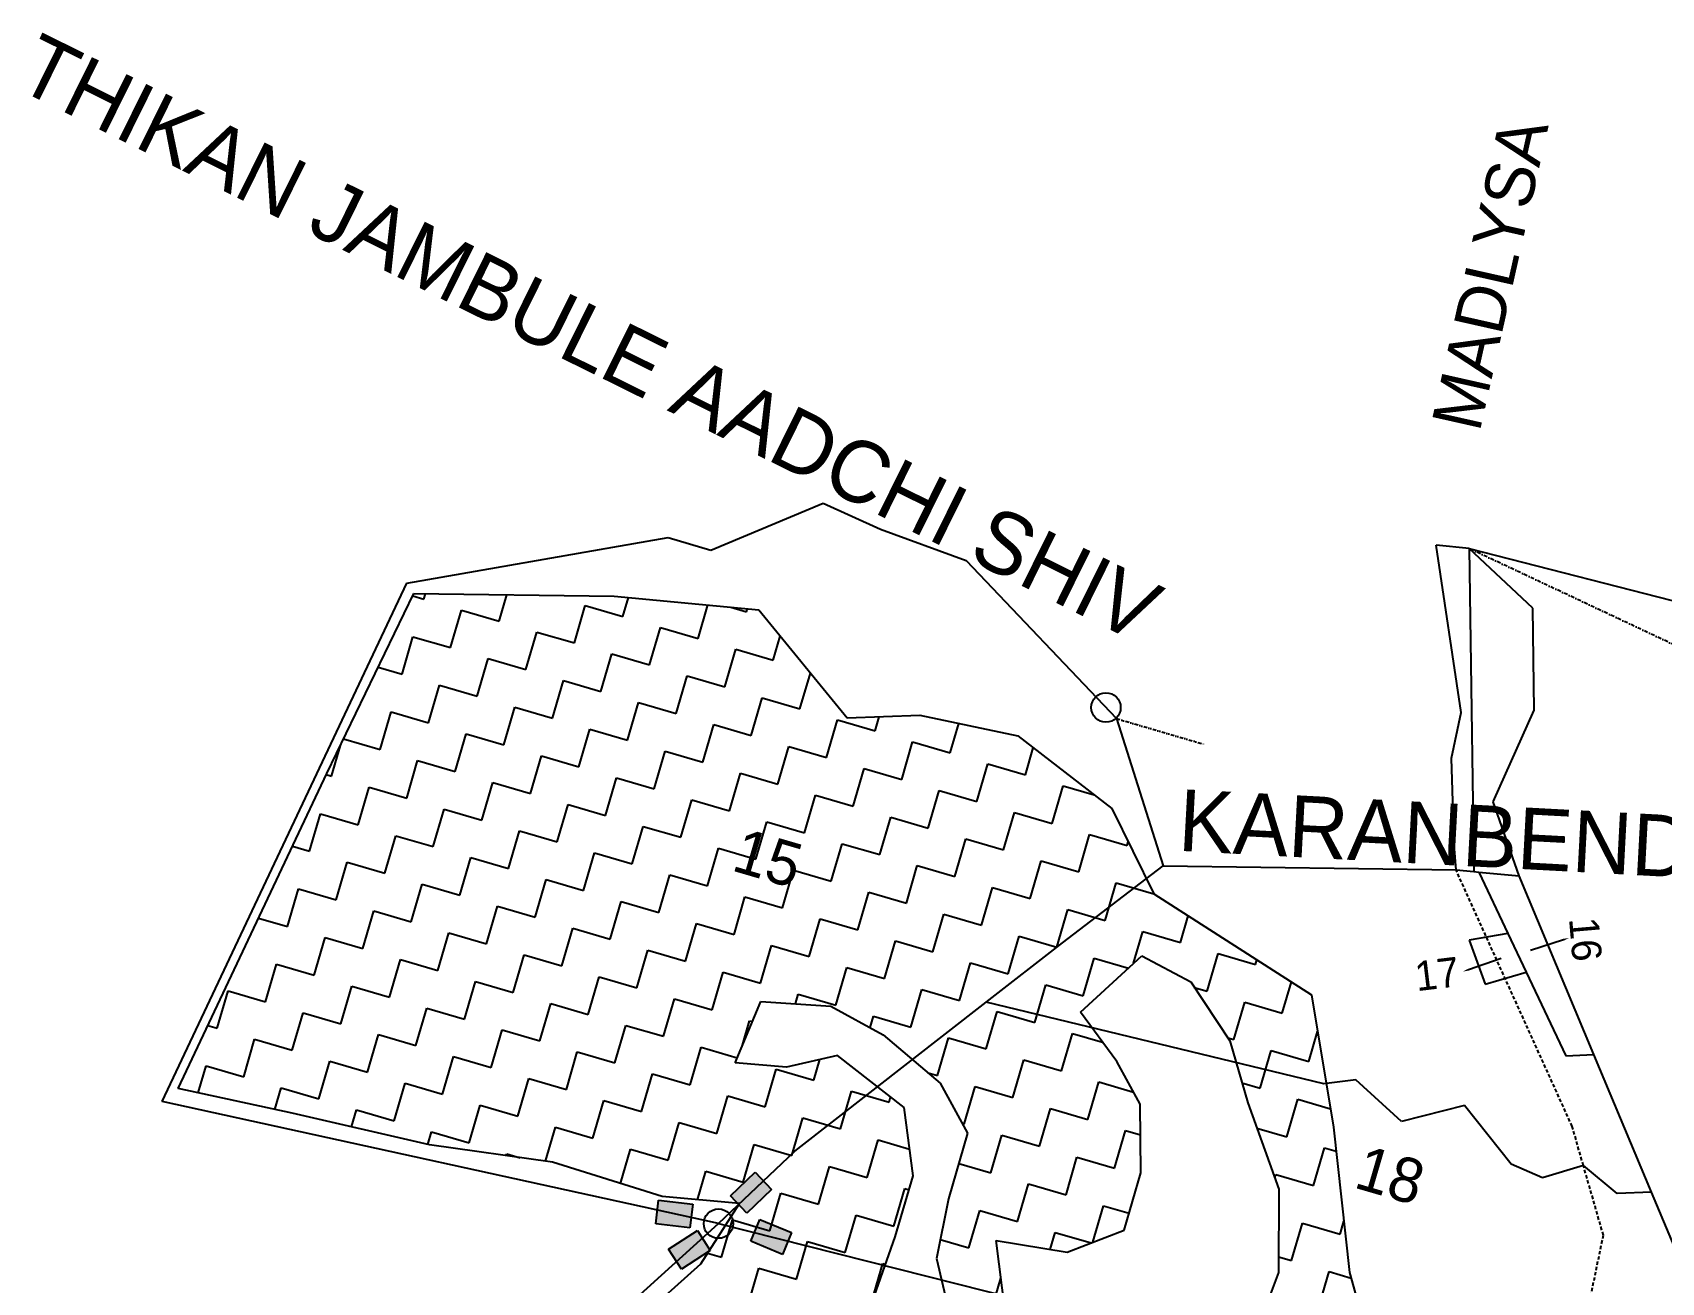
# Model space of a CAD drawing. Header units: metres. Extents: x 320505 to 322291, y 1859153 to 1861422.
# Drawn here: x 321008 to 321691, y 1860828 to 1861352 of the extents above; entities that cross this region are included whole.
import ezdxf

# ---------------------------------------------------------------- set-up
doc = ezdxf.new("R2010")
doc.units = ezdxf.units.M
doc.header["$LTSCALE"] = 0.3
for name, pattern in [('DASHDOT', [1, 0.5, -0.25, 0, -0.25]), ('DASHED', [0.75, 0.5, -0.25]), ('DIVIDE', [1.25, 0.5, -0.25, 0, -0.25, 0, -0.25])]:
    doc.linetypes.add(name, pattern=pattern)
doc.layers.get('0').update_dxf_attribs({"linetype": 'CONTINUOUS'})
for name, color, linetype in [('LINE_FOOTPATH', 1, 'DASHED'), ('OFF', 1, 'CONTINUOUS'), ('POLY_HATCH', 12, 'CONTINUOUS'), ('POLY_PARCEL', 6, 'CONTINUOUS'), ('POLY_ROAD', 30, 'CONTINUOUS'), ('POLY_WATER', 4, 'CONTINUOUS'), ('TEXT_MAPOUT', 7, 'CONTINUOUS'), ('TEXT_PARCEL', 7, 'CONTINUOUS'), ('V_BOUND_LINE', 7, 'CONTINUOUS'), ('V_BOUND_STREAM_LINE', 7, 'DASHDOT'), ('V_DIVIDE_LINE', 7, 'DIVIDE')]:
    doc.layers.add(name, color=color, linetype=linetype)
doc.styles.add('TEXT_MAP', font='KRDEV050.TTF')

msp = doc.modelspace()

# ---------------------------------------------------------------- hatches: boundary and pattern name
for points in [[(321311.16, 1860874.14), (321300.72, 1860864.23), (321307.58, 1860857.01), (321318.01, 1860866.92)], [(321269.49, 1860852.61), (321283.78, 1860850.91), (321284.95, 1860860.8), (321270.66, 1860862.49)], [(321326.41, 1860848.87), (321313.13, 1860854.42), (321309.29, 1860845.23), (321322.57, 1860839.68)], [(321280.17, 1860833.54), (321292.3, 1860841.3), (321286.92, 1860849.69), (321274.8, 1860841.92)]]:
    msp.add_hatch(color=256).paths.add_polyline_path(points)

# ---------------------------------------------------------------- linework, layer by layer
for p, q in [((321649.99, 1860971.6), (321636.16, 1860967.1)), ((321610.16, 1860959.08), (321623.89, 1860963.85)), ((321300.72, 1860864.23), (321311.16, 1860874.14)), ((321311.16, 1860874.14), (321318.01, 1860866.92)), ((321307.58, 1860857.01), (321300.72, 1860864.23)), ((321318.01, 1860866.92), (321307.58, 1860857.01)), ((321269.49, 1860852.61), (321270.66, 1860862.49)), ((321270.66, 1860862.49), (321284.95, 1860860.8)), ((321284.95, 1860860.8), (321283.78, 1860850.91)), ((321283.78, 1860850.91), (321269.49, 1860852.61)), ((321309.29, 1860845.23), (321313.13, 1860854.42)), ((321313.13, 1860854.42), (321326.41, 1860848.87)), ((321274.8, 1860841.92), (321286.92, 1860849.69)), ((321286.92, 1860849.69), (321292.3, 1860841.3)), ((321322.57, 1860839.68), (321309.29, 1860845.23)), ((321326.41, 1860848.87), (321322.57, 1860839.68)), ((321280.17, 1860833.54), (321274.8, 1860841.92)), ((321292.3, 1860841.3), (321280.17, 1860833.54))]:
    msp.add_line(p, q)
for centre in [(321458.2, 1861068.96), (321295.74, 1860852.63)]:
    msp.add_circle(centre, 6.16)
for points in [[(321649.86, 1860972), (321652.37, 1860972.37), (321650.12, 1860971.2)], [(321610.3, 1860958.68), (321607.8, 1860958.26), (321610.02, 1860959.47)]]:
    msp.add_solid(points)
at = {"layer": 'LINE_FOOTPATH', "ltscale": 10}
for p, q in [((321653.69, 1860893.37), (321604.97, 1861000.88)), ((321658.38, 1860876.99), (321653.69, 1860893.37)), ((321666.76, 1860847.77), (321658.38, 1860876.99)), ((321654.62, 1860789.1), (321666.76, 1860847.77))]:
    msp.add_line(p, q, dxfattribs=at)
at = {"layer": 'OFF', "ltscale": 10}
msp.add_line((321610.53, 1861135.6), (321596.63, 1861137.06), dxfattribs=at)
at = {"layer": 'OFF'}
msp.add_line((321610.53, 1861135.6), (321884.99, 1861065.32), dxfattribs=at)
at = {"layer": 'POLY_HATCH'}
for p, q in [((321131.51, 1861041.24), (321168.08, 1861116.69)), ((321168.08, 1861116.69), (321251.99, 1861115.68)), ((321251.99, 1861115.68), (321312.6, 1861109.95)), ((321312.6, 1861109.95), (321349.64, 1861064.59)), ((321349.64, 1861064.59), (321380.21, 1861065.79)), ((321380.21, 1861065.79), (321421.25, 1861057.03)), ((321421.25, 1861057.03), (321460.6, 1861026.65)), ((321069.21, 1860909.27), (321131.51, 1861041.24)), ((321460.6, 1861026.65), (321478.28, 1860990.83)), ((321478.28, 1860990.83), (321544.43, 1860948.56)), ((321447.58, 1860941.23), (321473.22, 1860964.92)), ((321473.22, 1860964.92), (321493.72, 1860953.94)), ((321493.72, 1860953.94), (321510.2, 1860929.18)), ((321544.43, 1860948.56), (321553.55, 1860893.04)), ((321302.71, 1860920.09), (321313.5, 1860945.67)), ((321313.5, 1860945.67), (321342.79, 1860943.75)), ((321342.79, 1860943.75), (321364.74, 1860931.81)), ((321462.76, 1860920.58), (321447.58, 1860941.23)), ((321364.74, 1860931.81), (321388.68, 1860911.56)), ((321510.2, 1860929.18), (321517.62, 1860903.31)), ((321324.28, 1860918.21), (321302.71, 1860920.09)), ((321345.59, 1860923.04), (321324.28, 1860918.21)), ((321373.55, 1860901.34), (321345.59, 1860923.04)), ((321472.53, 1860902.76), (321462.76, 1860920.58)), ((321117, 1860898.93), (321069.21, 1860909.27)), ((321388.68, 1860911.56), (321400.22, 1860890.5)), ((321174.61, 1860885.59), (321117, 1860898.93)), ((321377.32, 1860872.61), (321373.55, 1860901.34)), ((321472.86, 1860873.98), (321472.53, 1860902.76)), ((321517.62, 1860903.31), (321530.74, 1860867.06)), ((321553.55, 1860893.04), (321560.35, 1860832.16)), ((321226.15, 1860878.37), (321174.61, 1860885.59)), ((321400.22, 1860890.5), (321392.19, 1860863.01)), ((321272.14, 1860864.07), (321226.15, 1860878.37)), ((321369.89, 1860847.15), (321377.32, 1860872.61)), ((321465.82, 1860849.85), (321472.86, 1860873.98)), ((321530.74, 1860867.06), (321530.54, 1860832.2)), ((321304.55, 1860861.01), (321272.14, 1860864.07)), ((321288.32, 1860835.83), (321304.55, 1860861.01)), ((321392.19, 1860863.01), (321387.1, 1860837.98)), ((321357.15, 1860811.09), (321369.89, 1860847.15)), ((321415.93, 1860815.78), (321412.15, 1860845.57)), ((321412.15, 1860845.57), (321441.91, 1860840.62)), ((321441.91, 1860840.62), (321465.82, 1860849.85)), ((321387.1, 1860837.98), (321393.08, 1860813.03)), ((321254.63, 1860805.6), (321288.32, 1860835.83)), ((321530.54, 1860832.2), (321525.03, 1860817.59)), ((321560.35, 1860832.16), (321572.74, 1860787.62))]:
    msp.add_line(p, q, dxfattribs=at)
at = {"layer": 'POLY_HATCH', "linetype": 'Continuous'}
for p, q in [((321167.63, 1861115.77), (321172.27, 1861114.41)), ((321172.27, 1861114.41), (321172.91, 1861116.63)), ((321203.79, 1861105.21), (321207, 1861116.22)), ((321235.31, 1861096), (321239.91, 1861111.76)), ((321239.91, 1861111.76), (321255.67, 1861107.16)), ((321255.67, 1861107.16), (321258, 1861115.11)), ((321287.2, 1861097.95), (321291.29, 1861111.97)), ((321300.89, 1861111.06), (321307.56, 1861109.11)), ((321307.56, 1861109.11), (321307.93, 1861110.39)), ((321183.42, 1861094.05), (321188.03, 1861109.81)), ((321188.03, 1861109.81), (321203.79, 1861105.21)), ((321163.06, 1861082.89), (321167.66, 1861098.65)), ((321167.66, 1861098.65), (321183.42, 1861094.05)), ((321214.95, 1861084.84), (321219.55, 1861100.6)), ((321219.55, 1861100.6), (321235.31, 1861096)), ((321266.83, 1861086.8), (321271.43, 1861102.56)), ((321271.43, 1861102.56), (321287.2, 1861097.95)), ((321318.72, 1861088.75), (321321.67, 1861098.85)), ((321194.58, 1861073.69), (321199.18, 1861089.45)), ((321199.18, 1861089.45), (321214.95, 1861084.84)), ((321246.47, 1861075.64), (321251.07, 1861091.4)), ((321251.07, 1861091.4), (321266.83, 1861086.8)), ((321298.35, 1861077.59), (321302.96, 1861093.35)), ((321302.96, 1861093.35), (321318.72, 1861088.75)), ((321153.11, 1861085.8), (321163.06, 1861082.89)), ((321329.88, 1861068.38), (321334.27, 1861083.42)), ((321174.22, 1861062.53), (321178.82, 1861078.29)), ((321178.82, 1861078.29), (321194.58, 1861073.69)), ((321226.1, 1861064.48), (321230.71, 1861080.24)), ((321230.71, 1861080.24), (321246.47, 1861075.64)), ((321277.99, 1861066.43), (321282.59, 1861082.19)), ((321282.59, 1861082.19), (321298.35, 1861077.59)), ((321205.74, 1861053.32), (321210.34, 1861069.08)), ((321210.34, 1861069.08), (321226.1, 1861064.48)), ((321257.63, 1861055.27), (321262.23, 1861071.03)), ((321262.23, 1861071.03), (321277.99, 1861066.43)), ((321309.51, 1861057.22), (321314.11, 1861072.99)), ((321314.11, 1861072.99), (321329.88, 1861068.38)), ((321153.85, 1861051.37), (321158.46, 1861067.13)), ((321158.46, 1861067.13), (321174.22, 1861062.53)), ((321341.03, 1861048.02), (321345.64, 1861063.78)), ((321345.64, 1861063.78), (321361.4, 1861059.18)), ((321361.4, 1861059.18), (321363.13, 1861065.12)), ((321392.92, 1861049.97), (321396.52, 1861062.31)), ((321138.58, 1861055.83), (321153.85, 1861051.37)), ((321185.38, 1861042.16), (321189.98, 1861057.92)), ((321189.98, 1861057.92), (321205.74, 1861053.32)), ((321237.26, 1861044.12), (321241.86, 1861059.88)), ((321241.86, 1861059.88), (321257.63, 1861055.27)), ((321289.15, 1861046.07), (321293.75, 1861061.83)), ((321293.75, 1861061.83), (321309.51, 1861057.22)), ((321133.49, 1861040.21), (321137.24, 1861053.07)), ((321216.9, 1861032.96), (321221.5, 1861048.72)), ((321221.5, 1861048.72), (321237.26, 1861044.12)), ((321268.78, 1861034.91), (321273.39, 1861050.67)), ((321273.39, 1861050.67), (321289.15, 1861046.07)), ((321320.67, 1861036.86), (321325.27, 1861052.62)), ((321325.27, 1861052.62), (321341.03, 1861048.02)), ((321372.56, 1861038.81), (321377.16, 1861054.57)), ((321377.16, 1861054.57), (321392.92, 1861049.97)), ((321424.44, 1861040.76), (321427.73, 1861052.03)), ((321165.01, 1861031.01), (321169.61, 1861046.77)), ((321169.61, 1861046.77), (321185.38, 1861042.16)), ((321352.19, 1861027.65), (321356.79, 1861043.42)), ((321356.79, 1861043.42), (321372.56, 1861038.81)), ((321404.08, 1861029.61), (321408.68, 1861045.37)), ((321408.68, 1861045.37), (321424.44, 1861040.76)), ((321131.32, 1861040.84), (321133.49, 1861040.21)), ((321144.65, 1861019.85), (321149.25, 1861035.61)), ((321149.25, 1861035.61), (321165.01, 1861031.01)), ((321196.53, 1861021.8), (321201.14, 1861037.56)), ((321201.14, 1861037.56), (321216.9, 1861032.96)), ((321248.42, 1861023.75), (321253.02, 1861039.51)), ((321253.02, 1861039.51), (321268.78, 1861034.91)), ((321300.31, 1861025.7), (321304.91, 1861041.46)), ((321304.91, 1861041.46), (321320.67, 1861036.86)), ((321435.6, 1861020.4), (321440.2, 1861036.16)), ((321440.2, 1861036.16), (321453.2, 1861032.36)), ((321228.06, 1861012.59), (321232.66, 1861028.35)), ((321232.66, 1861028.35), (321248.42, 1861023.75)), ((321279.94, 1861014.55), (321284.54, 1861030.31)), ((321284.54, 1861030.31), (321300.31, 1861025.7)), ((321331.83, 1861016.5), (321336.43, 1861032.26)), ((321336.43, 1861032.26), (321352.19, 1861027.65)), ((321383.71, 1861018.45), (321388.32, 1861034.21)), ((321388.32, 1861034.21), (321404.08, 1861029.61)), ((321124.28, 1861008.69), (321128.89, 1861024.45)), ((321128.89, 1861024.45), (321144.65, 1861019.85)), ((321176.17, 1861010.64), (321180.77, 1861026.4)), ((321180.77, 1861026.4), (321196.53, 1861021.8)), ((321363.35, 1861007.29), (321367.95, 1861023.05)), ((321367.95, 1861023.05), (321383.71, 1861018.45)), ((321415.23, 1861009.24), (321419.84, 1861025)), ((321419.84, 1861025), (321435.6, 1861020.4)), ((321155.81, 1860999.48), (321160.41, 1861015.24)), ((321160.41, 1861015.24), (321176.17, 1861010.64)), ((321207.69, 1861001.44), (321212.29, 1861017.2)), ((321212.29, 1861017.2), (321228.06, 1861012.59)), ((321259.58, 1861003.39), (321264.18, 1861019.15)), ((321264.18, 1861019.15), (321279.94, 1861014.55)), ((321311.46, 1861005.34), (321316.07, 1861021.1)), ((321316.07, 1861021.1), (321331.83, 1861016.5)), ((321446.76, 1861000.04), (321451.36, 1861015.8)), ((321451.36, 1861015.8), (321467.12, 1861011.19)), ((321117.13, 1861010.78), (321124.28, 1861008.69)), ((321239.21, 1860992.23), (321243.82, 1861007.99)), ((321243.82, 1861007.99), (321259.58, 1861003.39)), ((321291.1, 1860994.18), (321295.7, 1861009.94)), ((321295.7, 1861009.94), (321311.46, 1861005.34)), ((321342.98, 1860996.13), (321347.59, 1861011.89)), ((321347.59, 1861011.89), (321363.35, 1861007.29)), ((321394.87, 1860998.08), (321399.47, 1861013.85)), ((321399.47, 1861013.85), (321415.23, 1861009.24)), ((321467.12, 1861011.19), (321467.53, 1861012.6)), ((321135.44, 1860988.33), (321140.04, 1861004.09)), ((321140.04, 1861004.09), (321155.81, 1860999.48)), ((321187.33, 1860990.28), (321191.93, 1861006.04)), ((321191.93, 1861006.04), (321207.69, 1861001.44)), ((321322.62, 1860984.98), (321327.22, 1861000.74)), ((321327.22, 1861000.74), (321342.98, 1860996.13)), ((321374.51, 1860986.93), (321379.11, 1861002.69)), ((321379.11, 1861002.69), (321394.87, 1860998.08)), ((321426.39, 1860988.88), (321431, 1861004.64)), ((321431, 1861004.64), (321446.76, 1861000.04)), ((321166.96, 1860979.12), (321171.57, 1860994.88)), ((321171.57, 1860994.88), (321187.33, 1860990.28)), ((321218.85, 1860981.07), (321223.45, 1860996.83)), ((321223.45, 1860996.83), (321239.21, 1860992.23)), ((321270.74, 1860983.02), (321275.34, 1860998.78)), ((321275.34, 1860998.78), (321291.1, 1860994.18)), ((321457.91, 1860979.67), (321462.52, 1860995.43)), ((321462.52, 1860995.43), (321478.28, 1860990.83)), ((321115.08, 1860977.17), (321119.68, 1860992.93)), ((321119.68, 1860992.93), (321135.44, 1860988.33)), ((321250.37, 1860971.87), (321254.97, 1860987.63)), ((321254.97, 1860987.63), (321270.74, 1860983.02)), ((321302.26, 1860973.82), (321306.86, 1860989.58)), ((321306.86, 1860989.58), (321322.62, 1860984.98)), ((321354.14, 1860975.77), (321358.75, 1860991.53)), ((321358.75, 1860991.53), (321374.51, 1860986.93)), ((321406.03, 1860977.72), (321410.63, 1860993.48)), ((321410.63, 1860993.48), (321426.39, 1860988.88)), ((321478.28, 1860990.83), (321478.28, 1860990.83)), ((321102.94, 1860980.71), (321115.08, 1860977.17)), ((321146.6, 1860967.96), (321151.2, 1860983.72)), ((321151.2, 1860983.72), (321166.96, 1860979.12)), ((321198.49, 1860969.91), (321203.09, 1860985.67)), ((321203.09, 1860985.67), (321218.85, 1860981.07)), ((321333.78, 1860964.61), (321338.38, 1860980.37)), ((321338.38, 1860980.37), (321354.14, 1860975.77)), ((321385.66, 1860966.56), (321390.27, 1860982.32)), ((321390.27, 1860982.32), (321406.03, 1860977.72)), ((321437.55, 1860968.51), (321442.15, 1860984.28)), ((321442.15, 1860984.28), (321457.91, 1860979.67)), ((321489.44, 1860970.47), (321492.69, 1860981.62)), ((321178.12, 1860958.76), (321182.72, 1860974.52)), ((321182.72, 1860974.52), (321198.49, 1860969.91)), ((321230.01, 1860960.71), (321234.61, 1860976.47)), ((321234.61, 1860976.47), (321250.37, 1860971.87)), ((321281.89, 1860962.66), (321286.5, 1860978.42)), ((321286.5, 1860978.42), (321302.26, 1860973.82)), ((321469.78, 1860961.75), (321473.68, 1860975.07)), ((321473.68, 1860975.07), (321489.44, 1860970.47)), ((321126.24, 1860956.8), (321130.84, 1860972.57)), ((321130.84, 1860972.57), (321146.6, 1860967.96)), ((321261.53, 1860951.5), (321266.13, 1860967.26)), ((321266.13, 1860967.26), (321281.89, 1860962.66)), ((321313.41, 1860953.45), (321318.02, 1860969.21)), ((321318.02, 1860969.21), (321333.78, 1860964.61)), ((321365.3, 1860955.4), (321369.9, 1860971.17)), ((321369.9, 1860971.17), (321385.66, 1860966.56)), ((321417.19, 1860957.36), (321421.79, 1860973.12)), ((321421.79, 1860973.12), (321437.55, 1860968.51)), ((321105.87, 1860945.65), (321110.47, 1860961.41)), ((321110.47, 1860961.41), (321126.24, 1860956.8)), ((321157.76, 1860947.6), (321162.36, 1860963.36)), ((321162.36, 1860963.36), (321178.12, 1860958.76)), ((321209.64, 1860949.55), (321214.25, 1860965.31)), ((321214.25, 1860965.31), (321230.01, 1860960.71)), ((321344.94, 1860944.25), (321349.54, 1860960.01)), ((321349.54, 1860960.01), (321365.3, 1860955.4)), ((321396.82, 1860946.2), (321401.43, 1860961.96)), ((321401.43, 1860961.96), (321417.19, 1860957.36)), ((321448.71, 1860948.15), (321453.31, 1860963.91)), ((321453.31, 1860963.91), (321467.61, 1860959.74)), ((321500.59, 1860950.1), (321505.2, 1860965.86)), ((321505.2, 1860965.86), (321520.96, 1860961.26)), ((321520.96, 1860961.26), (321521.52, 1860963.2)), ((321189.28, 1860938.39), (321193.88, 1860954.15)), ((321193.88, 1860954.15), (321209.64, 1860949.55)), ((321241.16, 1860940.34), (321245.77, 1860956.1)), ((321245.77, 1860956.1), (321261.53, 1860951.5)), ((321293.05, 1860942.3), (321297.65, 1860958.06)), ((321297.65, 1860958.06), (321313.41, 1860953.45)), ((321532.12, 1860940.9), (321535.94, 1860953.98)), ((321085.51, 1860934.49), (321090.11, 1860950.25)), ((321090.11, 1860950.25), (321105.87, 1860945.65)), ((321137.39, 1860936.44), (321142, 1860952.2)), ((321142, 1860952.2), (321157.76, 1860947.6)), ((321272.69, 1860931.14), (321277.29, 1860946.9)), ((321277.29, 1860946.9), (321293.05, 1860942.3)), ((321327.97, 1860944.72), (321329.18, 1860948.85)), ((321329.18, 1860948.85), (321344.94, 1860944.25)), ((321376.46, 1860935.04), (321381.06, 1860950.8)), ((321381.06, 1860950.8), (321396.82, 1860946.2)), ((321428.34, 1860936.99), (321432.95, 1860952.75)), ((321432.95, 1860952.75), (321448.71, 1860948.15)), ((321495.23, 1860951.67), (321500.59, 1860950.1)), ((321117.03, 1860925.28), (321121.63, 1860941.04)), ((321121.63, 1860941.04), (321137.39, 1860936.44)), ((321168.91, 1860927.23), (321173.52, 1860943)), ((321173.52, 1860943), (321189.28, 1860938.39)), ((321220.8, 1860929.19), (321225.4, 1860944.95)), ((321225.4, 1860944.95), (321241.16, 1860940.34)), ((321359.28, 1860934.78), (321360.7, 1860939.64)), ((321360.7, 1860939.64), (321376.46, 1860935.04)), ((321407.98, 1860925.83), (321412.58, 1860941.6)), ((321412.58, 1860941.6), (321428.34, 1860936.99)), ((321511.75, 1860929.74), (321516.36, 1860945.5)), ((321516.36, 1860945.5), (321532.12, 1860940.9)), ((321081.65, 1860935.62), (321085.51, 1860934.49)), ((321200.44, 1860918.03), (321205.04, 1860933.79)), ((321205.04, 1860933.79), (321220.8, 1860929.19)), ((321252.32, 1860919.98), (321256.93, 1860935.74)), ((321256.93, 1860935.74), (321272.69, 1860931.14)), ((321305.84, 1860927.5), (321308.81, 1860937.69)), ((321308.81, 1860937.69), (321309.99, 1860937.35)), ((321439.5, 1860916.63), (321444.11, 1860932.39)), ((321444.11, 1860932.39), (321456.81, 1860928.68)), ((321543.27, 1860920.53), (321546.96, 1860933.15)), ((321096.67, 1860914.12), (321101.27, 1860929.89)), ((321101.27, 1860929.89), (321117.03, 1860925.28)), ((321148.55, 1860916.08), (321153.15, 1860931.84)), ((321153.15, 1860931.84), (321168.91, 1860927.23)), ((321283.84, 1860910.77), (321288.45, 1860926.53)), ((321288.45, 1860926.53), (321303.57, 1860922.12)), ((321387.62, 1860914.68), (321392.22, 1860930.44)), ((321392.22, 1860930.44), (321407.98, 1860925.83)), ((321509.36, 1860930.44), (321511.75, 1860929.74)), ((321077.61, 1860907.45), (321080.9, 1860918.73)), ((321080.9, 1860918.73), (321096.67, 1860914.12)), ((321128.19, 1860904.92), (321132.79, 1860920.68)), ((321132.79, 1860920.68), (321148.55, 1860916.08)), ((321180.07, 1860906.87), (321184.68, 1860922.63)), ((321184.68, 1860922.63), (321200.44, 1860918.03)), ((321231.96, 1860908.82), (321236.56, 1860924.58)), ((321236.56, 1860924.58), (321252.32, 1860919.98)), ((321335.73, 1860912.73), (321338.26, 1860921.38)), ((321419.14, 1860905.47), (321423.74, 1860921.23)), ((321423.74, 1860921.23), (321439.5, 1860916.63)), ((321522.91, 1860909.37), (321527.51, 1860925.14)), ((321527.51, 1860925.14), (321543.27, 1860920.53)), ((321211.59, 1860897.66), (321216.2, 1860913.42)), ((321216.2, 1860913.42), (321231.96, 1860908.82)), ((321263.48, 1860899.62), (321268.08, 1860915.38)), ((321268.08, 1860915.38), (321283.84, 1860910.77)), ((321315.37, 1860901.57), (321319.97, 1860917.33)), ((321319.97, 1860917.33), (321335.73, 1860912.73)), ((321383.61, 1860915.85), (321387.62, 1860914.68)), ((321450.66, 1860896.26), (321455.26, 1860912.03)), ((321455.26, 1860912.03), (321469.78, 1860907.79)), ((321109.79, 1860900.49), (321112.43, 1860909.52)), ((321112.43, 1860909.52), (321128.19, 1860904.92)), ((321159.71, 1860895.71), (321164.31, 1860911.47)), ((321164.31, 1860911.47), (321180.07, 1860906.87)), ((321295, 1860890.41), (321299.61, 1860906.17)), ((321299.61, 1860906.17), (321315.37, 1860901.57)), ((321346.89, 1860892.36), (321351.49, 1860908.12)), ((321351.49, 1860908.12), (321367.25, 1860903.52)), ((321367.25, 1860903.52), (321367.9, 1860905.73)), ((321398.77, 1860894.31), (321403.38, 1860910.07)), ((321403.38, 1860910.07), (321419.14, 1860905.47)), ((321515.24, 1860911.62), (321522.91, 1860909.37)), ((321141.86, 1860893.17), (321143.95, 1860900.32)), ((321143.95, 1860900.32), (321159.71, 1860895.71)), ((321191.23, 1860886.51), (321195.83, 1860902.27)), ((321195.83, 1860902.27), (321211.59, 1860897.66)), ((321243.12, 1860888.46), (321247.72, 1860904.22)), ((321247.72, 1860904.22), (321263.48, 1860899.62)), ((321430.3, 1860885.11), (321434.9, 1860900.87)), ((321434.9, 1860900.87), (321450.66, 1860896.26)), ((321534.07, 1860889.01), (321538.67, 1860904.77)), ((321538.67, 1860904.77), (321552.28, 1860900.8)), ((321223.19, 1860878.79), (321227.36, 1860893.06)), ((321227.36, 1860893.06), (321243.12, 1860888.46)), ((321274.64, 1860879.25), (321279.24, 1860895.01)), ((321279.24, 1860895.01), (321295, 1860890.41)), ((321326.52, 1860881.2), (321331.13, 1860896.96)), ((321331.13, 1860896.96), (321346.89, 1860892.36)), ((321398.01, 1860894.53), (321398.77, 1860894.31)), ((321461.82, 1860875.9), (321466.42, 1860891.66)), ((321466.42, 1860891.66), (321472.68, 1860889.83)), ((321521.46, 1860892.69), (321534.07, 1860889.01)), ((321173.9, 1860885.75), (321175.47, 1860891.11)), ((321175.47, 1860891.11), (321191.23, 1860886.51)), ((321306.16, 1860870.05), (321310.76, 1860885.81)), ((321310.76, 1860885.81), (321326.52, 1860881.2)), ((321358.05, 1860872), (321362.65, 1860887.76)), ((321362.65, 1860887.76), (321375.84, 1860883.91)), ((321409.93, 1860873.95), (321414.54, 1860889.71)), ((321414.54, 1860889.71), (321430.3, 1860885.11)), ((321206.75, 1860881.09), (321206.99, 1860881.9)), ((321206.99, 1860881.9), (321212.59, 1860880.27)), ((321254.68, 1860869.5), (321258.88, 1860883.85)), ((321258.88, 1860883.85), (321274.64, 1860879.25)), ((321396.53, 1860877.86), (321409.93, 1860873.95)), ((321441.45, 1860864.74), (321446.06, 1860880.5)), ((321446.06, 1860880.5), (321461.82, 1860875.9)), ((321545.23, 1860868.65), (321549.83, 1860884.41)), ((321549.83, 1860884.41), (321554.67, 1860882.99)), ((321286.9, 1860862.67), (321290.4, 1860874.65)), ((321290.4, 1860874.65), (321306.16, 1860870.05)), ((321337.68, 1860860.84), (321342.29, 1860876.6)), ((321342.29, 1860876.6), (321358.05, 1860872)), ((321529.03, 1860871.77), (321529.46, 1860873.25)), ((321529.46, 1860873.25), (321545.23, 1860868.65)), ((321317.32, 1860849.68), (321321.92, 1860865.44)), ((321321.92, 1860865.44), (321337.68, 1860860.84)), ((321369.2, 1860851.63), (321373.81, 1860867.39)), ((321373.81, 1860867.39), (321375.64, 1860866.86)), ((321421.09, 1860853.58), (321425.69, 1860869.35)), ((321425.69, 1860869.35), (321441.45, 1860864.74)), ((321400.73, 1860842.43), (321405.33, 1860858.19)), ((321405.33, 1860858.19), (321421.09, 1860853.58)), ((321452.74, 1860844.8), (321457.21, 1860860.14)), ((321457.21, 1860860.14), (321467.91, 1860857.02)), ((321296.95, 1860838.52), (321301.56, 1860854.28)), ((321301.56, 1860854.28), (321317.32, 1860849.68)), ((321348.84, 1860840.48), (321353.44, 1860856.24)), ((321353.44, 1860856.24), (321369.2, 1860851.63)), ((321536.02, 1860837.12), (321540.62, 1860852.89)), ((321540.62, 1860852.89), (321556.38, 1860848.28)), ((321556.38, 1860848.28), (321557.95, 1860853.65)), ((321328.48, 1860829.32), (321333.08, 1860845.08)), ((321333.08, 1860845.08), (321348.84, 1860840.48)), ((321388.72, 1860845.93), (321400.73, 1860842.43)), ((321434.76, 1860841.81), (321436.85, 1860848.98)), ((321436.85, 1860848.98), (321452.06, 1860844.54)), ((321291.15, 1860840.22), (321296.95, 1860838.52)), ((321530.58, 1860838.71), (321536.02, 1860837.12)), ((321308.11, 1860818.16), (321312.72, 1860833.92)), ((321312.72, 1860833.92), (321328.48, 1860829.32)), ((321360, 1860820.11), (321364.6, 1860835.87)), ((321364.6, 1860835.87), (321365.78, 1860835.53)), ((321547.18, 1860816.76), (321551.78, 1860832.52)), ((321551.78, 1860832.52), (321561, 1860829.83)), ((321411.88, 1860822.06), (321414.15, 1860829.83))]:
    msp.add_line(p, q, dxfattribs=at)
at = {"layer": 'POLY_PARCEL'}
for p, q in [((321439.95, 1860970.3), (321482.17, 1861002.56)), ((321612.43, 1861000.19), (321614.49, 1861000)), ((321614.49, 1861000), (321631.38, 1860998.45)), ((321614.49, 1861000), (321626.69, 1860974.29)), ((321626.69, 1860974.29), (321610.5, 1860971.43)), ((321626.69, 1860974.29), (321634.42, 1860958)), ((321407.98, 1860945.44), (321439.95, 1860970.3)), ((321610.5, 1860971.43), (321617.18, 1860953.07)), ((321617.18, 1860953.07), (321634.42, 1860958)), ((321634.42, 1860958), (321651.05, 1860922.93)), ((321327.73, 1860883.02), (321407.98, 1860945.44)), ((321549.52, 1860911.23), (321407.98, 1860945.44)), ((321651.05, 1860922.93), (321662.79, 1860923.47)), ((321562.98, 1860912.97), (321549.52, 1860911.23)), ((321582.16, 1860895.39), (321562.98, 1860912.97)), ((321608.46, 1860902.21), (321582.16, 1860895.39)), ((321628.1, 1860877.56), (321608.46, 1860902.21)), ((321295.74, 1860852.63), (321327.73, 1860883.02)), ((321641.27, 1860871.82), (321628.1, 1860877.56)), ((321658.38, 1860876.99), (321641.27, 1860871.82)), ((321672.49, 1860865.22), (321658.38, 1860876.99)), ((321686.94, 1860865.84), (321672.49, 1860865.22)), ((321295.74, 1860852.63), (321444.98, 1860814.93))]:
    msp.add_line(p, q, dxfattribs=at)
at = {"layer": 'POLY_ROAD'}
for p, q in [((321610.53, 1861135.6), (321610.85, 1861106.38)), ((321610.85, 1861106.38), (321612.43, 1861000.19)), ((321604.97, 1861000.88), (321612.43, 1861000.19))]:
    msp.add_line(p, q, dxfattribs=at)
at = {"layer": 'POLY_WATER'}
for p, q in [((321637.24, 1861110.62), (321610.53, 1861135.6)), ((321637.71, 1861067.8), (321637.24, 1861110.62)), ((321620.51, 1861029.47), (321637.71, 1861067.8)), ((321631.38, 1860998.45), (321620.51, 1861029.47)), ((321662.79, 1860923.47), (321631.38, 1860998.45)), ((321686.94, 1860865.84), (321662.79, 1860923.47)), ((321703.92, 1860825.32), (321686.94, 1860865.84))]:
    msp.add_line(p, q, dxfattribs=at)
at = {"layer": 'V_BOUND_LINE'}
for p, q in [((321292.54, 1861134.95), (321339.65, 1861154.62)), ((321339.65, 1861154.62), (321363.7, 1861143.66)), ((321165.05, 1861121.05), (321274.7, 1861140.16)), ((321274.7, 1861140.16), (321292.54, 1861134.95)), ((321363.7, 1861143.66), (321399.59, 1861130.56)), ((321399.59, 1861130.56), (321462.64, 1861064.29)), ((321607.14, 1861066.89), (321596.63, 1861137.06)), ((321062.56, 1860903.87), (321165.05, 1861121.05)), ((321462.64, 1861064.29), (321482.17, 1861002.56)), ((321603.12, 1861047.78), (321607.14, 1861066.89)), ((321604.26, 1861011.55), (321603.12, 1861047.78)), ((321604.97, 1861000.88), (321604.26, 1861011.55)), ((321482.17, 1861002.56), (321604.97, 1861000.88)), ((321295.74, 1860852.63), (321062.56, 1860903.87)), ((321261.35, 1860821.55), (321295.74, 1860852.63))]:
    msp.add_line(p, q, dxfattribs=at)
at = {"layer": 'V_BOUND_STREAM_LINE', "ltscale": 10}
msp.add_line((321733.02, 1861078.03), (321610.53, 1861135.6), dxfattribs=at)
at = {"layer": 'V_DIVIDE_LINE', "ltscale": 10}
msp.add_line((321462.64, 1861064.29), (321499.31, 1861053.58), dxfattribs=at)

# ---------------------------------------------------------------- texts
at = {"layer": 'TEXT_MAPOUT'}
for s, height, rotation, p in [('THIKAN JAMBULE AADCHI SHIV', 25.8573, 333.68096, (321000.14, 1861329.02)), ('MADLYSA', 20.686, 77.31999, (321614.82, 1861183.95)), ('KARANBENDALE', 25.8573, 356.9552, (321488.11, 1861008.94))]:
    msp.add_text(s, height=height, rotation=rotation, dxfattribs=at).set_placement(p)
at = {"layer": 'TEXT_PARCEL', "style": 'TEXT_MAP'}
for s, height, rotation, p in [('15', 18.617, 343.71922, (321300.65, 1861000.82)), ('16', 12.411, 274.913, (321652.33, 1860980.48)), ('17', 12.411, 6.86083, (321588.55, 1860950.03)), ('18', 18.617, 343.71922, (321561.55, 1860867.92))]:
    msp.add_text(s, height=height, rotation=rotation, dxfattribs=at).set_placement(p)

doc.saveas('drawing.dxf')
